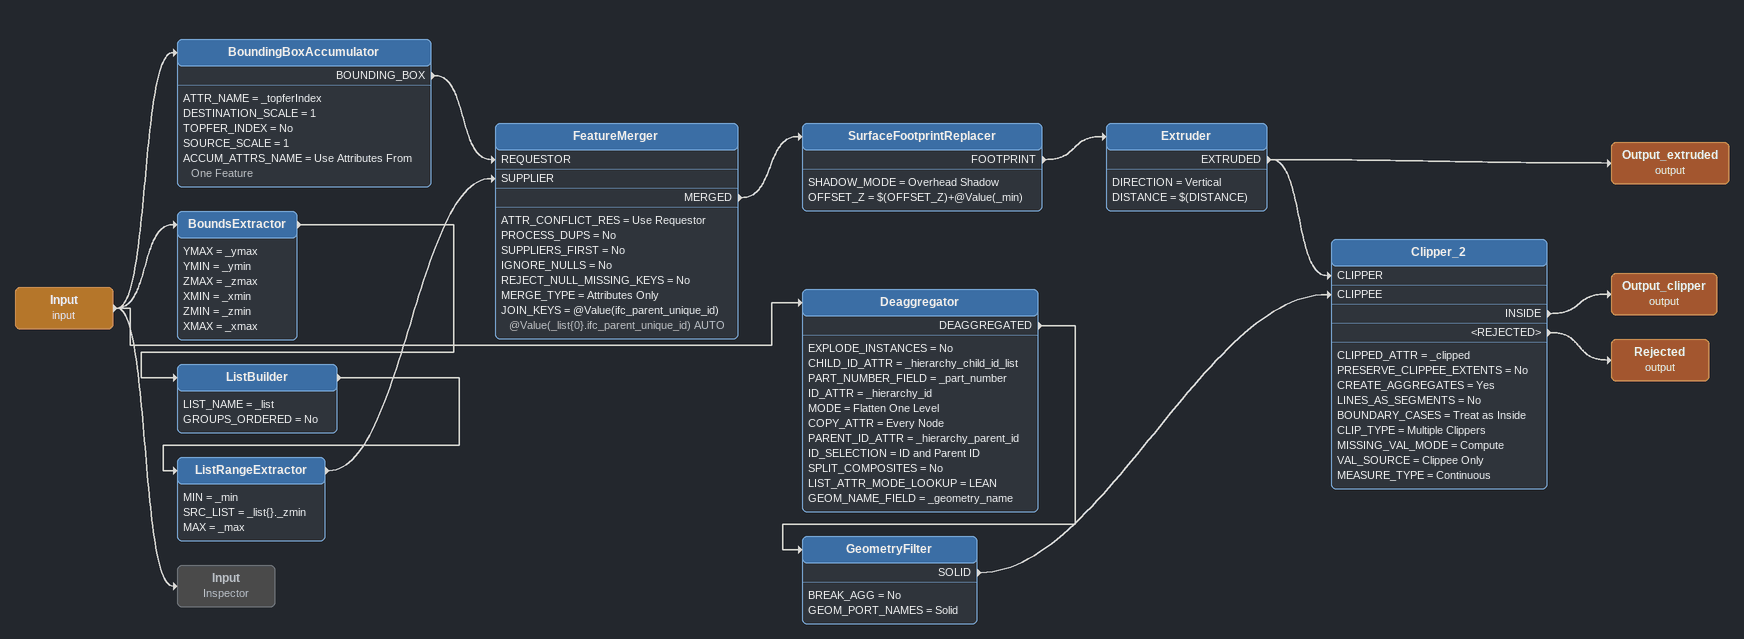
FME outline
Input (input)
    -> Deaggregator
    -> BoundsExtractor
    -> BoundingBoxAccumulator
    -> Input
BoundingBoxAccumulator
    ATTR_NAME = _topferIndex
    DESTINATION_SCALE = 1
    TOPFER_INDEX = No
    SOURCE_SCALE = 1
    ACCUM_ATTRS_NAME = Use Attributes From One Feature
    BOUNDING_BOX -> FeatureMerger [REQUESTOR]
BoundsExtractor
    YMAX = _ymax
    YMIN = _ymin
    ZMAX = _zmax
    XMIN = _xmin
    ZMIN = _zmin
    XMAX = _xmax
    -> ListBuilder
ListBuilder
    LIST_NAME = _list
    GROUPS_ORDERED = No
    -> ListRangeExtractor
ListRangeExtractor
    MIN = _min
    SRC_LIST = _list{}._zmin
    MAX = _max
    -> FeatureMerger [SUPPLIER]
FeatureMerger
    ATTR_CONFLICT_RES = Use Requestor
    PROCESS_DUPS = No
    SUPPLIERS_FIRST = No
    IGNORE_NULLS = No
    REJECT_NULL_MISSING_KEYS = No
    MERGE_TYPE = Attributes Only
    JOIN_KEYS = @Value(ifc_parent_unique_id) @Value(_list{0}.ifc_parent_unique_id) AUTO
    MERGED -> SurfaceFootprintReplacer
SurfaceFootprintReplacer
    SHADOW_MODE = Overhead Shadow
    OFFSET_Z = $(OFFSET_Z)+@Value(_min)
    FOOTPRINT -> Extruder
Extruder
    DIRECTION = Vertical
    DISTANCE = $(DISTANCE)
    EXTRUDED -> Clipper_2 [CLIPPER]
    EXTRUDED -> Output_extruded (output)
Output_extruded (output)
Deaggregator
    EXPLODE_INSTANCES = No
    CHILD_ID_ATTR = _hierarchy_child_id_list
    PART_NUMBER_FIELD = _part_number
    ID_ATTR = _hierarchy_id
    MODE = Flatten One Level
    COPY_ATTR = Every Node
    PARENT_ID_ATTR = _hierarchy_parent_id
    ID_SELECTION = ID and Parent ID
    SPLIT_COMPOSITES = No
    LIST_ATTR_MODE_LOOKUP = LEAN
    GEOM_NAME_FIELD = _geometry_name
    DEAGGREGATED -> GeometryFilter
GeometryFilter
    BREAK_AGG = No
    GEOM_PORT_NAMES = Solid
    SOLID -> Clipper_2 [CLIPPEE]
Clipper_2
    CLIPPED_ATTR = _clipped
    PRESERVE_CLIPPEE_EXTENTS = No
    CREATE_AGGREGATES = Yes
    LINES_AS_SEGMENTS = No
    BOUNDARY_CASES = Treat as Inside
    CLIP_TYPE = Multiple Clippers
    MISSING_VAL_MODE = Compute
    VAL_SOURCE = Clippee Only
    MEASURE_TYPE = Continuous
    INSIDE -> Output_clipper (output)
    <REJECTED> -> Rejected (output)
Output_clipper (output)
Rejected (output)
Input: Inspector [off]
